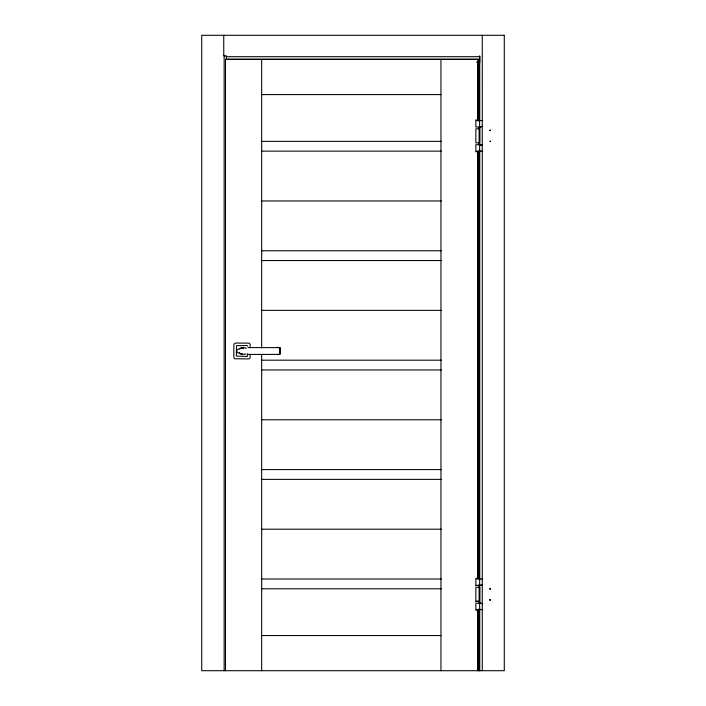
<?xml version="1.0" encoding="UTF-8"?>
<svg xmlns="http://www.w3.org/2000/svg" width="706" height="706" viewBox="0 0 706 706"><rect width="100%" height="100%" fill="white"/><g stroke="black" fill="none" stroke-linecap="round" stroke-linejoin="round"><path stroke-width="1.06" d="M280.061 353.997L280.061 348.084L280.061 349.011M490.158 130.575L490.14 130.028L490.211 130.557M490.229 141.032L490.158 141.579M490.432 588.901L490.052 588.495L490.158 589.016M489.999 141.544L490.149 141.147M490.467 588.725L489.955 588.945L490.361 588.592M490.158 600.021C490.714 599.103 489.479 600.294 490.211 600.003M489.938 599.897L490.493 599.641L489.999 599.985M489.92 130.389L490.449 130.133L490.043 130.566M489.999 588.989L490.158 588.557M476.656 62.269L479.568 59.445M248.053 354.465L279.744 354.394L280.07 351.014L279.744 347.626L248.053 347.564M277.229 354.641L279.744 354.403M226.264 56.692L479.718 56.692M479.718 59.136L226.264 59.136L226.299 55.774L223.749 55.774L223.749 35.318M477.106 59.445L225.505 59.445L225.488 670.7M479.127 62.808L479.727 62.808L479.718 55.774M261.661 94.595L440.95 94.595M475.862 119.958L479.639 119.958M482.719 120.567L475.862 120.567L475.87 126.992L479.665 126.992A6.592 6.389 -90 0 0 482.613 126.233M261.335 141.35L441.276 141.35M482.613 145.471A6.592 6.389 -90 0 0 480.071 144.73L475.862 144.704L475.87 151.137L482.719 151.137M479.418 144.712L480.071 144.73M261.335 151.137L441.276 151.137M475.862 151.746L479.639 151.746M261.335 200.954L441.276 200.954M261.335 250.771L441.276 250.771M261.335 260.549L441.276 260.549M261.335 310.366L441.276 310.366M261.335 360.184L441.276 360.184M261.335 369.962L441.276 369.962M261.335 419.779L441.276 419.779M261.335 469.596L441.276 469.596M261.335 479.374L441.276 479.374M261.335 529.191L441.276 529.191M475.862 578.399L479.639 578.399M261.335 579.008L441.276 579.008M482.719 579.008L475.862 579.008L475.87 585.433L479.639 585.442A6.592 6.389 -90 0 0 482.613 584.674M475.87 585.433L479.665 585.433L479.612 579.008M479.639 587.251L475.862 587.26L475.862 601.327L479.639 601.335L479.639 587.26M261.335 588.795L441.276 588.795M475.862 601.327L479.639 601.327M482.613 603.912A6.592 6.389 -90 0 0 480.071 603.171L475.862 603.145L475.87 609.578L482.719 609.578M479.418 603.153L480.071 603.171M475.862 610.187L479.639 610.187M261.661 635.55L440.95 635.55M247.665 346.125L247.038 345.516L236.528 345.693L236.36 356.062L247.197 356.495L247.665 353.732M482.269 35.318L482.269 670.7M479.736 56.392L479.753 120.585M479.753 127.195L479.753 144.836M479.753 150.343L479.753 579.194M479.753 584.709L479.753 603.453M479.753 608.96L479.753 670.7M479.612 120.567L479.63 126.992M479.665 144.712L479.639 151.137M479.639 603.153L479.665 609.578M479.436 59.569L479.436 121.344M479.436 126.859L479.436 145.612M479.436 151.128L479.436 579.141M479.436 584.656L479.436 603.409M479.436 608.925L479.436 670.7M479.215 59.789L479.215 121.538M479.215 127.054L479.215 144.695M479.215 150.21L479.215 579.176M479.215 584.683L479.215 603.436M479.215 608.951L479.215 670.7M477.936 61.025L477.936 120.558M477.936 151.428L477.936 578.09M477.936 610.063L477.936 670.7M477.715 61.237L477.715 120.752M477.715 151.613L477.715 578.126M477.715 610.081L477.715 670.7M440.95 59.463L440.95 670.682M261.661 59.463L261.661 348.005M261.661 354.606L261.661 670.682M250.18 347.802L250.127 344.201L249.015 343.116L235.398 343.063L233.88 344.201L233.827 357.43L234.613 358.754L249.015 358.904L250.127 357.827L250.18 354.227M224.155 55.156L224.155 670.7M481.165 585.186A6.592 6.389 -90 0 1 479.418 585.433M479.859 603.171A6.592 6.389 -90 0 1 481.165 603.401M481.165 126.745A6.592 6.389 -90 0 1 479.418 126.992M479.859 144.73A6.592 6.389 -90 0 1 481.165 144.959M242.379 354.094A3.106 3.106 0 0 1 240.049 353.424M239.749 353.141A3.106 3.106 0 0 1 239.272 352.497M239.546 349.126A3.106 3.106 0 0 1 243.623 348.367M246.191 348.464A15.002 15.002 0 0 0 246.094 347.961A12.002 12.002 0 0 0 236.969 349.938L236.969 352.082A12.002 12.002 0 0 0 246.094 354.059M504.287 35.3L201.713 35.3L201.713 670.7L504.287 670.7L504.287 35.3M479.639 128.81L475.862 128.819L475.862 142.877L479.639 142.877L479.639 128.819M279.744 347.626L277.229 347.387L279.744 347.634"/></g></svg>
